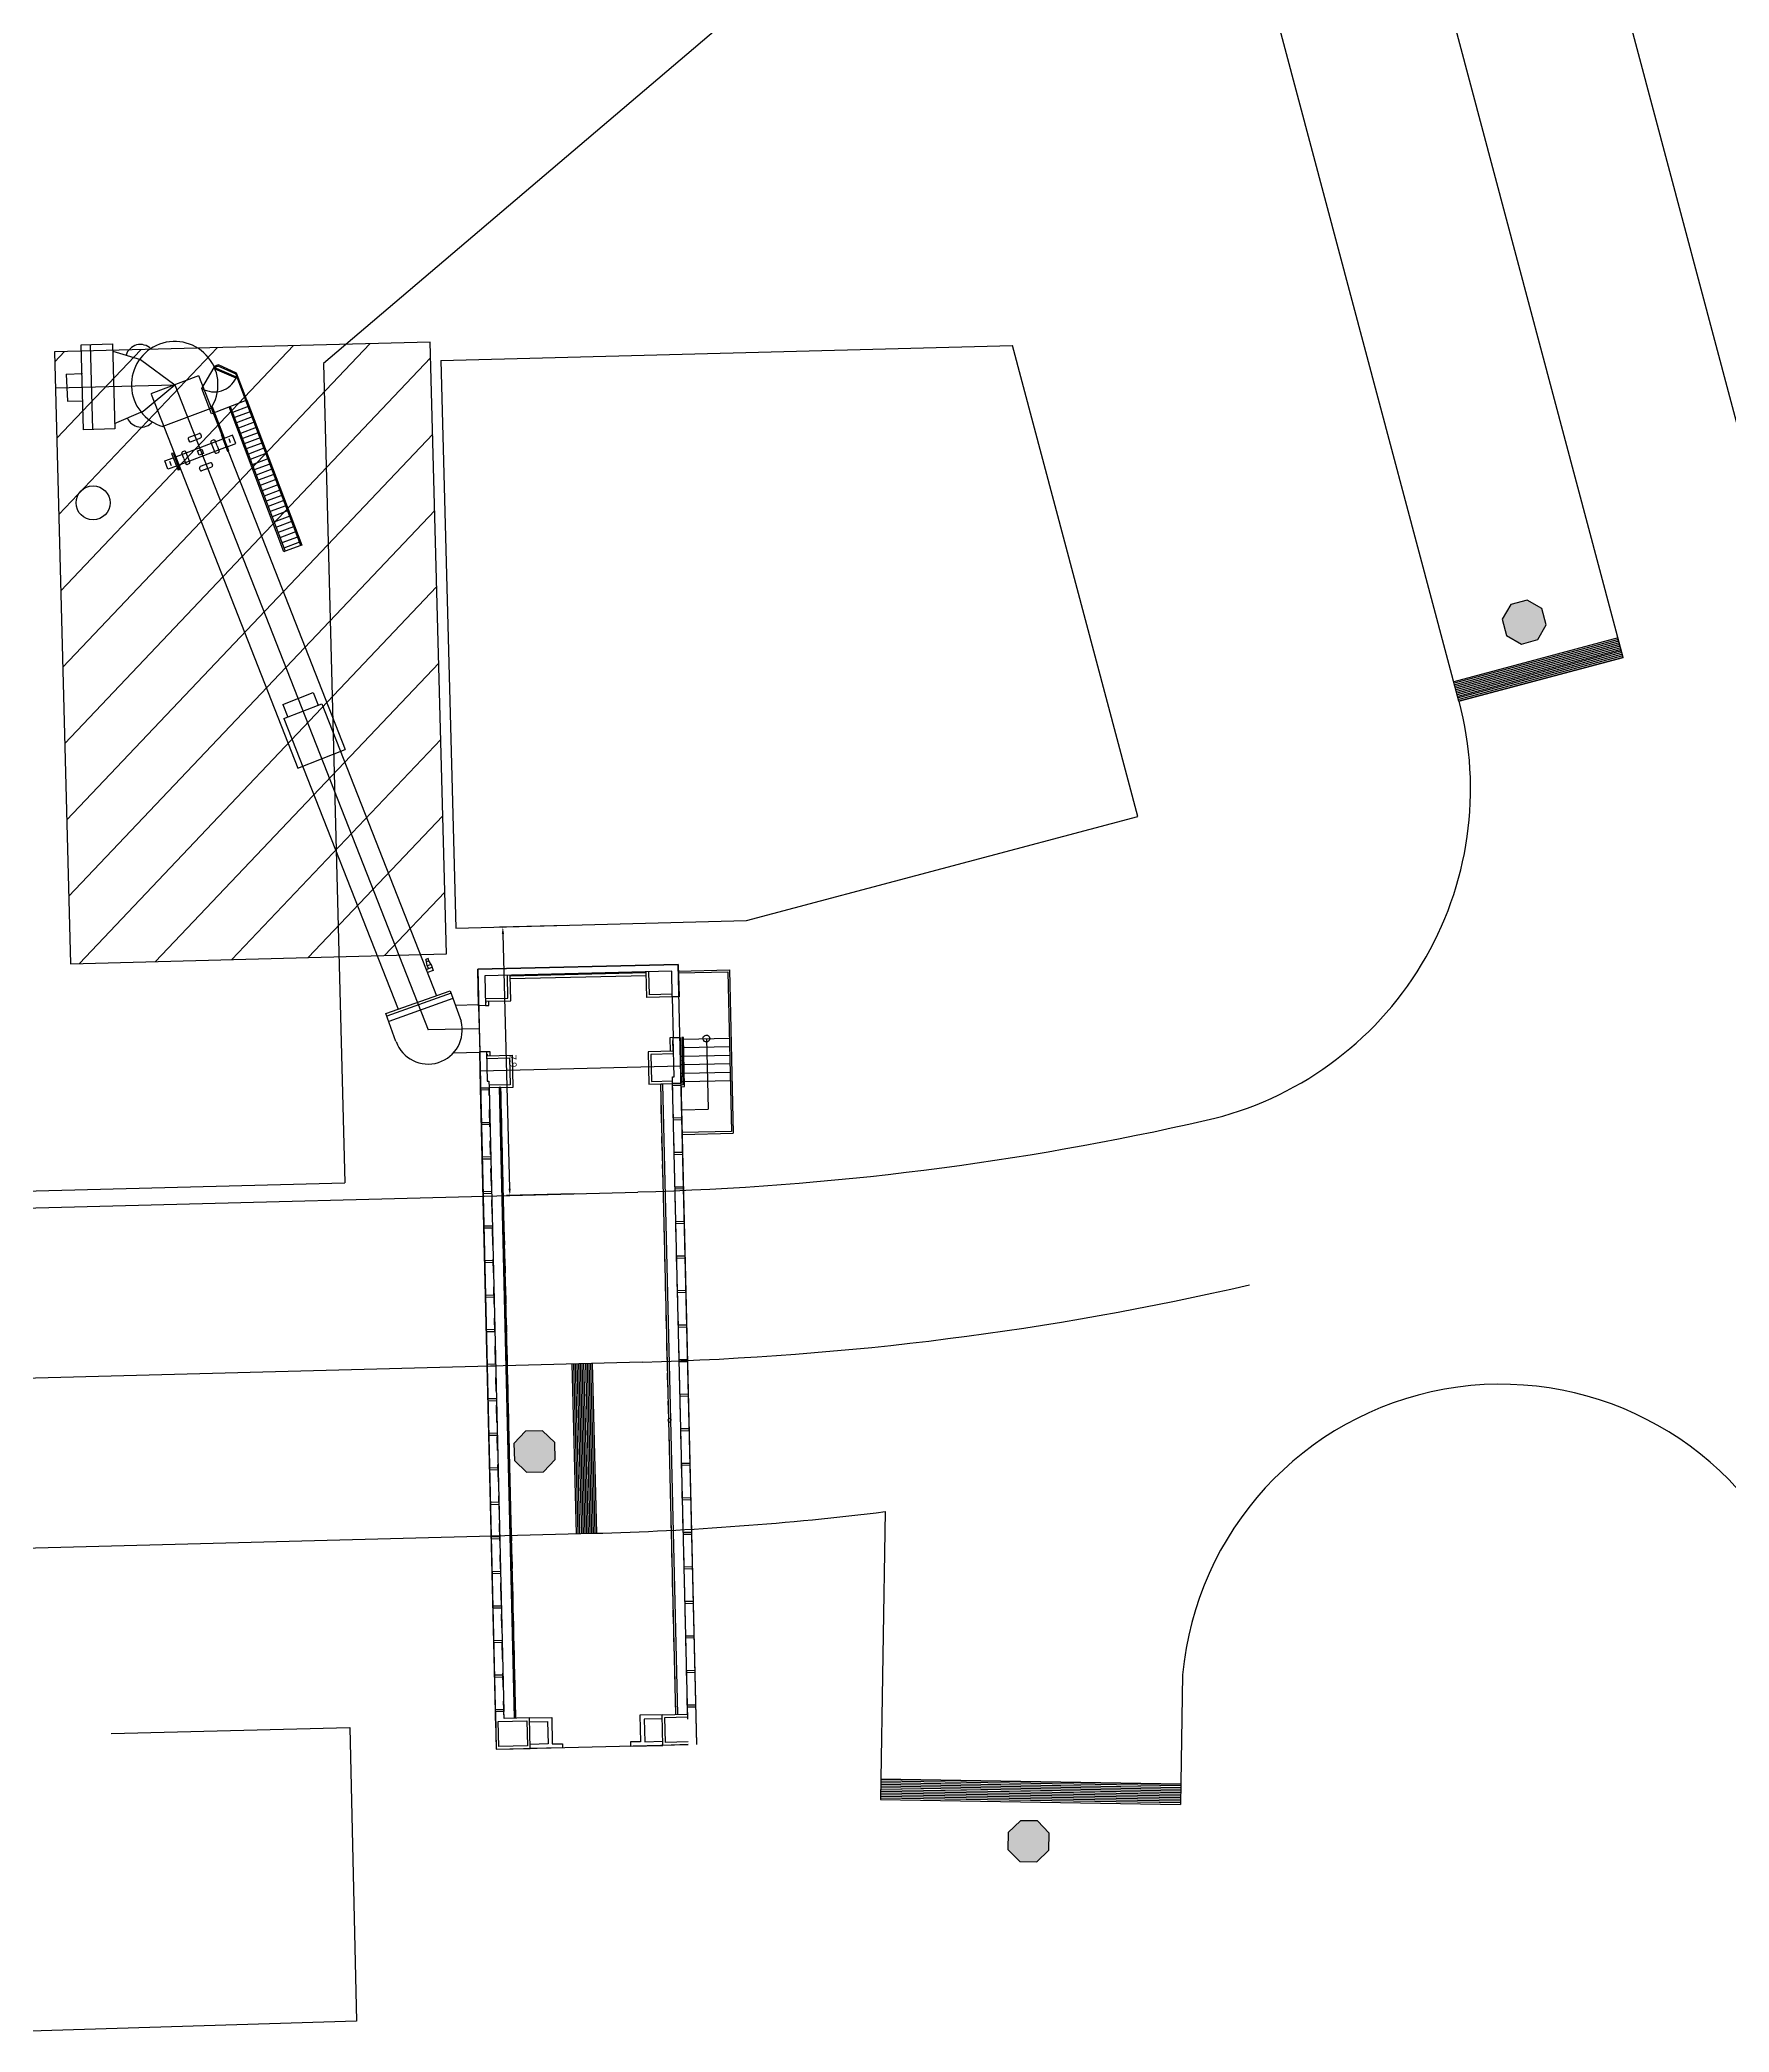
# Model space of a CAD drawing. Header units: millimetres. Extents: x 1358 to 1865, y 706 to 1003.
# Drawn here: x 1715.1 to 1727.23, y 810.1 to 824.41 of the extents above; entities that cross this region are included whole.
import ezdxf

# ---------------------------------------------------------------- set-up
doc = ezdxf.new("R2010")
doc.units = ezdxf.units.MM
doc.linetypes.add('DASHDOT2', pattern=[0.5, 0.25, -0.125, 0, -0.125])
doc.linetypes.add('HIDDEN', pattern=[9.525, 6.35, -3.175])
doc.layers.add('建築', color=7, linetype='Continuous')
doc.styles.get("Standard").update_dxf_attribs({"font": ''})
doc.styles.get('Standard').set_extended_font_data('Microsoft JhengHei')

msp = doc.modelspace()

# ---------------------------------------------------------------- hatches: boundary and pattern name
at = {"layer": '建築', "ltscale": 1000}
h = msp.add_hatch(color=256, dxfattribs=at)
h.dxf.hatch_style = 1
h.paths.add_polyline_path([(1750.255, 847.549), (1750.111, 847.475), (1749.975, 847.529), (1749.905, 847.664), (1749.957, 847.808), (1750.101, 847.87), (1750.238, 847.82), (1750.296, 847.687)])
h.paths.add_polyline_path([(1757.338, 850.493), (1757.494, 850.535), (1757.616, 850.453), (1757.655, 850.306), (1757.574, 850.176), (1757.42, 850.147), (1757.297, 850.225), (1757.268, 850.367)])
h.paths.add_polyline_path([(1724.914, 841.813), (1724.883, 841.931), (1724.778, 841.994), (1724.66, 841.964), (1724.598, 841.859), (1724.628, 841.74), (1724.733, 841.678), (1724.851, 841.708)])
h.paths.add_polyline_path([(1717.311, 838.966), (1717.341, 838.848), (1717.447, 838.786), (1717.565, 838.817), (1717.627, 838.922), (1717.596, 839.04), (1717.491, 839.102), (1717.372, 839.071)])
h.paths.add_polyline_path([(1722.594, 836.721), (1722.712, 836.752), (1722.773, 836.858), (1722.741, 836.976), (1722.636, 837.037), (1722.518, 837.006), (1722.457, 836.9), (1722.488, 836.782)])
h.paths.add_polyline_path([(1725.783, 820.388), (1725.665, 820.357), (1725.603, 820.251), (1725.635, 820.133), (1725.741, 820.072), (1725.858, 820.104), (1725.92, 820.209), (1725.888, 820.327)])
h.paths.add_polyline_path([(1729.495, 813.778), (1729.61, 813.818), (1729.663, 813.928), (1729.622, 814.043), (1729.512, 814.096), (1729.397, 814.056), (1729.344, 813.946), (1729.385, 813.83)])
h.paths.add_polyline_path([(1722.139, 811.329), (1722.261, 811.327), (1722.349, 811.412), (1722.351, 811.534), (1722.266, 811.621), (1722.144, 811.623), (1722.056, 811.538), (1722.054, 811.416)])
h.paths.add_polyline_path([(1718.507, 814.332), (1718.51, 814.21), (1718.598, 814.126), (1718.72, 814.129), (1718.804, 814.217), (1718.801, 814.339), (1718.713, 814.423), (1718.591, 814.42)])
h.paths.add_polyline_path([(1624.346, 812.966), (1624.343, 813.088), (1624.254, 813.172), (1624.132, 813.169), (1624.048, 813.08), (1624.052, 812.958), (1624.14, 812.874), (1624.262, 812.877)])
h.paths.add_polyline_path([(1620.041, 811.742), (1620.045, 811.62), (1620.133, 811.536), (1620.255, 811.539), (1620.339, 811.628), (1620.336, 811.75), (1620.247, 811.834), (1620.125, 811.831)])
h.paths.add_polyline_path([(1616.005, 811.636), (1616.008, 811.514), (1616.097, 811.43), (1616.219, 811.433), (1616.303, 811.521), (1616.3, 811.643), (1616.211, 811.727), (1616.089, 811.724)])
h.paths.add_polyline_path([(1609.937, 814.99), (1610.001, 815.094), (1609.972, 815.213), (1609.868, 815.277), (1609.749, 815.248), (1609.686, 815.144), (1609.714, 815.025), (1609.818, 814.962)])
h.paths.add_polyline_path([(1606.834, 814.203), (1606.837, 814.081), (1606.926, 813.997), (1607.048, 814.001), (1607.132, 814.089), (1607.129, 814.211), (1607.04, 814.295), (1606.918, 814.292)])
h.paths.add_polyline_path([(1601.707, 815.179), (1601.704, 815.301), (1601.615, 815.385), (1601.493, 815.382), (1601.409, 815.293), (1601.412, 815.171), (1601.501, 815.087), (1601.623, 815.091)])
h.paths.add_polyline_path([(1602.61, 834.434), (1602.607, 834.556), (1602.518, 834.64), (1602.396, 834.637), (1602.312, 834.548), (1602.315, 834.426), (1602.404, 834.342), (1602.526, 834.346)])

# ---------------------------------------------------------------- linework, layer by layer
for p, q in [((1727.453, 821.038, -0.309), (1723.083, 837.448, -0.309)), ((1726.473, 819.975, -0.309), (1721.903, 837.134, -0.309)), ((1725.293, 819.661, -0.309), (1720.724, 836.82, -0.309)), ((1720.214, 824.703, -0.309), (1717.14, 822.086, -0.309)), ((1717.906, 822.241, -0.309), (1715.209, 822.17, -0.309)), ((1718.022, 817.847, -0.309), (1717.906, 822.241, -0.309)), ((1717.983, 822.108, -0.309), (1722.086, 822.216, -0.309)), ((1722.987, 818.834, -0.309), (1722.086, 822.216, -0.309)), ((1715.209, 822.17, -0.309), (1715.324, 817.776, -0.309)), ((1717.14, 822.086, -0.309), (1717.294, 816.204, -0.309)), ((1717.983, 822.108, -0.309), (1718.09, 818.031, -0.309)), ((1725.665, 820.357, -0.309), (1725.603, 820.251, -0.309)), ((1725.665, 820.357, -0.309), (1725.603, 820.251, -0.309)), ((1725.783, 820.388, -0.309), (1725.665, 820.357, -0.309)), ((1725.783, 820.388, -0.309), (1725.665, 820.357, -0.309)), ((1725.888, 820.327, -0.309), (1725.783, 820.388, -0.309)), ((1725.888, 820.327, -0.309), (1725.783, 820.388, -0.309)), ((1725.92, 820.209, -0.309), (1725.888, 820.327, -0.309)), ((1725.92, 820.209, -0.309), (1725.888, 820.327, -0.309)), ((1725.603, 820.251, -0.309), (1725.635, 820.133, -0.309)), ((1725.603, 820.251, -0.309), (1725.635, 820.133, -0.309)), ((1725.858, 820.104, -0.309), (1725.92, 820.209, -0.309)), ((1725.858, 820.104, -0.309), (1725.92, 820.209, -0.309)), ((1726.435, 820.117, -0.309), (1725.256, 819.802, -0.309)), ((1726.438, 820.105, -0.309), (1725.259, 819.791, -0.309)), ((1726.441, 820.093, -0.309), (1725.262, 819.779, -0.309)), ((1726.445, 820.082, -0.309), (1725.265, 819.767, -0.309)), ((1726.448, 820.07, -0.309), (1725.268, 819.755, -0.309)), ((1726.451, 820.058, -0.309), (1725.271, 819.743, -0.309)), ((1726.454, 820.046, -0.309), (1725.275, 819.732, -0.309)), ((1725.635, 820.133, -0.309), (1725.741, 820.072, -0.309)), ((1725.635, 820.133, -0.309), (1725.741, 820.072, -0.309)), ((1725.741, 820.072, -0.309), (1725.858, 820.104, -0.309)), ((1725.741, 820.072, -0.309), (1725.858, 820.104, -0.309)), ((1726.457, 820.034, -0.309), (1725.278, 819.72, -0.309)), ((1726.46, 820.023, -0.309), (1725.281, 819.708, -0.309)), ((1726.463, 820.011, -0.309), (1725.284, 819.696, -0.309)), ((1726.467, 819.999, -0.309), (1725.287, 819.685, -0.309)), ((1726.47, 819.987, -0.309), (1725.291, 819.673, -0.309)), ((1726.473, 819.975, -0.309), (1725.293, 819.661, -0.309)), ((1726.473, 819.975, -0.309), (1725.293, 819.661, -0.309)), ((1725.293, 819.661, -0.309), (1726.473, 819.975, -0.309)), ((1726.473, 819.975, -0.309), (1725.294, 819.661, -0.309)), ((1726.473, 819.975, -0.309), (1725.294, 819.661, -0.309)), ((1720.178, 818.086, -0.309), (1722.987, 818.834, -0.309)), ((1718.09, 818.031, -0.309), (1720.178, 818.086, -0.309)), ((1718.891, 818.052, -0.309), (1718.403, 818.039, -0.309)), ((1718.428, 817.991, -0.309), (1718.476, 816.162, -0.309)), ((1715.324, 817.776, -0.309), (1718.022, 817.847, -0.309)), ((1712.471, 816.077, -0.309), (1717.294, 816.204, -0.309)), ((1630.525, 813.8, -0.309), (1719.397, 816.137, -0.309)), ((1718.941, 816.125, -0.309), (1718.453, 816.113, -0.309)), ((1638.132, 812.779, -0.309), (1719.429, 814.917, -0.309)), ((1718.922, 814.904, -0.309), (1718.954, 813.683, -0.309)), ((1718.934, 814.904, -0.309), (1718.967, 813.684, -0.309)), ((1718.946, 814.904, -0.309), (1718.979, 813.684, -0.309)), ((1718.959, 814.905, -0.309), (1718.991, 813.684, -0.309)), ((1718.971, 814.905, -0.309), (1719.003, 813.685, -0.309)), ((1718.983, 814.905, -0.309), (1719.015, 813.685, -0.309)), ((1718.995, 814.905, -0.309), (1719.028, 813.685, -0.309)), ((1719.007, 814.906, -0.309), (1719.04, 813.686, -0.309)), ((1719.02, 814.906, -0.309), (1719.052, 813.686, -0.309)), ((1719.032, 814.906, -0.309), (1719.064, 813.686, -0.309)), ((1719.044, 814.907, -0.309), (1719.076, 813.687, -0.309)), ((1719.056, 814.907, -0.309), (1719.089, 813.687, -0.309)), ((1719.068, 814.907, -0.309), (1719.101, 813.688, -0.309)), ((1719.068, 814.907, -0.309), (1719.101, 813.688, -0.309)), ((1719.069, 814.908, -0.309), (1719.101, 813.687, -0.309)), ((1719.069, 814.907, -0.309), (1719.101, 813.687, -0.309)), ((1718.591, 814.42, -0.309), (1718.507, 814.332, -0.309)), ((1718.591, 814.42, -0.309), (1718.507, 814.332, -0.309)), ((1718.507, 814.332, -0.309), (1718.51, 814.21, -0.309)), ((1718.507, 814.332, -0.309), (1718.51, 814.21, -0.309)), ((1718.713, 814.423, -0.309), (1718.591, 814.42, -0.309)), ((1718.713, 814.423, -0.309), (1718.591, 814.42, -0.309)), ((1718.801, 814.339, -0.309), (1718.713, 814.423, -0.309)), ((1718.801, 814.339, -0.309), (1718.713, 814.423, -0.309)), ((1718.804, 814.217, -0.309), (1718.801, 814.339, -0.309)), ((1718.804, 814.217, -0.309), (1718.801, 814.339, -0.309)), ((1718.51, 814.21, -0.309), (1718.598, 814.126, -0.309)), ((1718.51, 814.21, -0.309), (1718.598, 814.126, -0.309)), ((1718.72, 814.129, -0.309), (1718.804, 814.217, -0.309)), ((1718.72, 814.129, -0.309), (1718.804, 814.217, -0.309)), ((1718.598, 814.126, -0.309), (1718.72, 814.129, -0.309)), ((1718.598, 814.126, -0.309), (1718.72, 814.129, -0.309)), ((1721.173, 813.842, -0.309), (1721.139, 811.775, -0.309)), ((1612.819, 810.892, -0.309), (1719.079, 813.687, -0.309)), ((1723.308, 812.67, -0.309), (1723.293, 811.74, -0.309)), ((1715.614, 812.248, 2.677), (1717.329, 812.293, 2.677)), ((1717.329, 812.293, 2.677), (1717.376, 810.183, 2.677)), ((1721.141, 811.897, -0.309), (1723.295, 811.862, -0.309)), ((1721.141, 811.885, -0.309), (1723.295, 811.85, -0.309)), ((1721.142, 811.922, -0.309), (1723.295, 811.886, -0.309)), ((1721.142, 811.922, -0.309), (1723.295, 811.886, -0.309)), ((1721.142, 811.922, -0.309), (1723.295, 811.887, -0.309)), ((1721.142, 811.922, -0.309), (1723.295, 811.887, -0.309)), ((1723.295, 811.886, -0.309), (1721.142, 811.922, -0.309)), ((1721.142, 811.909, -0.309), (1723.295, 811.875, -0.309)), ((1721.139, 811.775, -0.309), (1723.293, 811.74, -0.309)), ((1721.14, 811.836, -0.309), (1723.294, 811.801, -0.309)), ((1721.14, 811.824, -0.309), (1723.294, 811.789, -0.309)), ((1721.14, 811.812, -0.309), (1723.294, 811.777, -0.309)), ((1721.14, 811.8, -0.309), (1723.293, 811.765, -0.309)), ((1721.14, 811.787, -0.309), (1723.293, 811.753, -0.309)), ((1721.141, 811.873, -0.309), (1723.295, 811.838, -0.309)), ((1721.141, 811.861, -0.309), (1723.294, 811.826, -0.309)), ((1721.141, 811.848, -0.309), (1723.294, 811.814, -0.309)), ((1722.144, 811.623, -0.309), (1722.056, 811.538, -0.309)), ((1722.144, 811.623, -0.309), (1722.056, 811.538, -0.309)), ((1722.266, 811.621, -0.309), (1722.144, 811.623, -0.309)), ((1722.266, 811.621, -0.309), (1722.144, 811.623, -0.309)), ((1722.351, 811.534, -0.309), (1722.266, 811.621, -0.309)), ((1722.351, 811.534, -0.309), (1722.266, 811.621, -0.309)), ((1722.056, 811.538, -0.309), (1722.054, 811.416, -0.309)), ((1722.056, 811.538, -0.309), (1722.054, 811.416, -0.309)), ((1722.349, 811.412, -0.309), (1722.351, 811.534, -0.309)), ((1722.349, 811.412, -0.309), (1722.351, 811.534, -0.309)), ((1722.054, 811.416, -0.309), (1722.139, 811.329, -0.309)), ((1722.054, 811.416, -0.309), (1722.139, 811.329, -0.309)), ((1722.139, 811.329, -0.309), (1722.261, 811.327, -0.309)), ((1722.139, 811.329, -0.309), (1722.261, 811.327, -0.309)), ((1722.261, 811.327, -0.309), (1722.349, 811.412, -0.309)), ((1722.261, 811.327, -0.309), (1722.349, 811.412, -0.309)), ((1717.376, 810.183, 2.677), (1714.768, 810.104, 2.677))]:
    msp.add_line(p, q, dxfattribs=at)
at = {"layer": '建築', "linetype": 'Continuous', "ltscale": 1000}
for p, q in [((1715.225, 821.55, -0.309), (1715.829, 822.186, -0.309)), ((1715.239, 821.002, -0.309), (1716.377, 822.2, -0.309)), ((1715.254, 820.454, -0.309), (1716.924, 822.215, -0.309)), ((1715.268, 819.906, -0.309), (1717.472, 822.229, -0.309)), ((1715.211, 822.098, -0.309), (1715.281, 822.172, -0.309)), ((1715.283, 819.358, -0.309), (1717.909, 822.127, -0.309)), ((1715.297, 818.81, -0.309), (1717.924, 821.579, -0.309)), ((1715.311, 818.262, -0.309), (1717.938, 821.031, -0.309)), ((1715.387, 817.778, -0.309), (1717.952, 820.483, -0.309)), ((1715.934, 817.793, -0.309), (1717.967, 819.935, -0.309)), ((1716.482, 817.807, -0.309), (1717.981, 819.387, -0.309)), ((1717.03, 817.821, -0.309), (1717.996, 818.839, -0.309)), ((1717.578, 817.836, -0.309), (1718.01, 818.291, -0.309))]:
    msp.add_line(p, q, dxfattribs=at)
at = {"layer": '建築', "linetype": 'HIDDEN'}
for p, q in [((1715.464, 822.223, 2.141), (1715.48, 821.613, 2.141)), ((1719.687, 817.772, 4.478), (1718.247, 817.738, 4.478)), ((1719.82, 812.17, 4.478), (1719.687, 817.772, 4.478)), ((1718.247, 817.738, 4.478), (1718.38, 812.136, 4.478)), ((1719.705, 817.04, 4.478), (1718.264, 817.005, 4.478)), ((1719.82, 812.17, 4.478), (1719.705, 817.04, 4.478)), ((1718.264, 817.005, 4.478), (1718.38, 812.136, 4.478)), ((1718.38, 812.136, 4.478), (1719.759, 812.169, 4.478)), ((1718.38, 812.136, 4.478), (1719.759, 812.169, 4.478)), ((1719.82, 812.17, 4.478), (1719.82, 812.17, 4.478)), ((1719.82, 812.17, 4.478), (1719.82, 812.17, 4.478))]:
    msp.add_line(p, q, dxfattribs=at)
at = {"layer": '建築'}
for p, q in [((1715.626, 822.176, 2.141), (1715.825, 822.115, 2.141)), ((1715.825, 822.115, 2.141), (1716.071, 821.934, 2.141)), ((1716.267, 821.906, 2.141), (1716.355, 822.057, 2.141)), ((1716.385, 822.077, 2.141), (1716.353, 822.065, 2.141)), ((1716.515, 821.989, 2.141), (1716.355, 822.057, 2.141)), ((1716.385, 822.068, 2.141), (1716.356, 822.058, 2.141)), ((1716.512, 821.982, 2.141), (1716.361, 822.045, 2.141)), ((1716.516, 822.018, 2.141), (1716.385, 822.077, 2.141)), ((1716.385, 822.068, 2.141), (1716.51, 822.012, 2.141)), ((1715.217, 821.911, 2.141), (1716.071, 821.934, 2.141)), ((1715.293, 822.011, 2.141), (1715.41, 822.014, 2.141)), ((1715.293, 822.011, 2.141), (1715.302, 821.816, 2.141)), ((1715.845, 821.744, 2.141), (1716.071, 821.934, 2.141)), ((1716.243, 821.998, 2.141), (1715.899, 821.87, 2.141)), ((1716.071, 821.934, 2.141), (1717.891, 817.301, 4.478)), ((1716.242, 822.001, 2.141), (1717.296, 819.316, 3.495)), ((1716.335, 821.726, 2.141), (1716.267, 821.906, 2.141)), ((1716.583, 821.82, 2.141), (1716.51, 822.012, 2.141)), ((1716.512, 821.982, 2.141), (1716.515, 821.989, 2.141)), ((1716.59, 821.823, 2.141), (1716.516, 822.018, 2.141)), ((1715.302, 821.816, 2.141), (1715.41, 821.819, 2.141)), ((1715.901, 821.867, 2.141), (1716.955, 819.182, 3.495)), ((1716.33, 821.763, 2.141), (1715.987, 821.635, 2.141)), ((1716.59, 821.823, 2.141), (1716.335, 821.726, 2.141)), ((1716.599, 821.778, 2.141), (1716.486, 821.735, 2.141)), ((1716.613, 821.74, 2.141), (1716.5, 821.698, 2.141)), ((1716.627, 821.703, 2.141), (1716.515, 821.66, 2.141)), ((1716.641, 821.665, 2.141), (1716.529, 821.623, 2.141)), ((1716.655, 821.628, 2.141), (1716.543, 821.585, 2.141)), ((1716.168, 821.545, 2.141), (1716.174, 821.53, 2.141)), ((1716.21, 821.57, 2.141), (1716.173, 821.555, 2.141)), ((1716.184, 821.525, 2.141), (1716.259, 821.554, 2.141)), ((1716.21, 821.57, 2.141), (1716.248, 821.584, 2.141)), ((1716.264, 821.564, 2.141), (1716.258, 821.579, 2.141)), ((1716.331, 821.522, 2.141), (1716.36, 821.447, 2.141)), ((1716.351, 821.538, 2.141), (1716.336, 821.532, 2.141)), ((1716.376, 821.496, 2.141), (1716.361, 821.533, 2.141)), ((1716.376, 821.496, 2.141), (1716.39, 821.458, 2.141)), ((1716.406, 821.576, 2.141), (1716.415, 821.579, 2.141)), ((1716.406, 821.576, 2.141), (1716.451, 821.456, 2.141)), ((1716.46, 821.459, 2.141), (1716.415, 821.579, 2.141)), ((1716.67, 821.59, 2.141), (1716.557, 821.548, 2.141)), ((1716.684, 821.553, 2.141), (1716.571, 821.51, 2.141)), ((1716.698, 821.515, 2.141), (1716.585, 821.473, 2.141)), ((1716.712, 821.478, 2.141), (1716.6, 821.435, 2.141)), ((1716.06, 821.444, 2.141), (1716.049, 821.44, 2.141)), ((1716.049, 821.44, 2.141), (1716.095, 821.32, 2.141)), ((1716.06, 821.444, 2.141), (1716.106, 821.324, 2.141)), ((1716.136, 821.404, 2.141), (1716.122, 821.442, 2.141)), ((1716.141, 821.458, 2.141), (1716.126, 821.452, 2.141)), ((1716.136, 821.404, 2.141), (1716.15, 821.367, 2.141)), ((1716.18, 821.378, 2.141), (1716.152, 821.453, 2.141)), ((1716.161, 821.362, 2.141), (1716.176, 821.368, 2.141)), ((1716.248, 821.335, 2.141), (1716.254, 821.32, 2.141)), ((1716.328, 821.374, 2.141), (1716.253, 821.346, 2.141)), ((1716.302, 821.33, 2.141), (1716.264, 821.316, 2.141)), ((1716.302, 821.33, 2.141), (1716.339, 821.344, 2.141)), ((1716.344, 821.355, 2.141), (1716.338, 821.37, 2.141)), ((1716.37, 821.442, 2.141), (1716.385, 821.448, 2.141)), ((1716.451, 821.456, 2.141), (1716.46, 821.459, 2.141)), ((1716.726, 821.44, 2.141), (1716.614, 821.398, 2.141)), ((1716.741, 821.403, 2.141), (1716.628, 821.36, 2.141)), ((1716.755, 821.365, 2.141), (1716.642, 821.323, 2.141)), ((1716.769, 821.328, 2.141), (1716.656, 821.285, 2.141)), ((1716.106, 821.324, 2.141), (1716.095, 821.32, 2.141)), ((1716.783, 821.29, 2.141), (1716.671, 821.248, 2.141)), ((1716.797, 821.253, 2.141), (1716.685, 821.21, 2.141)), ((1716.812, 821.215, 2.141), (1716.699, 821.173, 2.141)), ((1716.826, 821.178, 2.141), (1716.713, 821.135, 2.141)), ((1716.84, 821.14, 2.141), (1716.727, 821.098, 2.141)), ((1716.847, 819.638, 3.495), (1717.065, 819.724, 3.495)), ((1716.847, 819.638, 3.277), (1716.883, 819.547, 3.323)), ((1716.855, 819.537, 3.495), (1717.128, 819.644, 3.495)), ((1717.065, 819.724, 3.277), (1717.101, 819.633, 3.323)), ((1717.128, 819.644, 3.323), (1717.952, 817.547, 4.38)), ((1716.855, 819.537, 3.323), (1717.675, 817.45, 4.375)), ((1716.955, 819.182, 3.495), (1717.296, 819.316, 3.495)), ((1717.89, 817.813, 4.297), (1717.874, 817.808, 4.297)), ((1717.88, 817.793, 4.297), (1717.874, 817.808, 4.297)), ((1717.878, 817.736, 4.297), (1717.919, 817.751, 4.297)), ((1717.88, 817.793, 4.297), (1717.896, 817.798, 4.297)), ((1717.885, 817.761, 4.297), (1717.88, 817.793, 4.297)), ((1717.912, 817.771, 4.297), (1717.885, 817.761, 4.297)), ((1717.885, 817.761, 4.297), (1717.893, 817.741, 4.297)), ((1717.896, 817.798, 4.297), (1717.89, 817.813, 4.297)), ((1717.912, 817.771, 4.297), (1717.896, 817.798, 4.297)), ((1717.912, 817.771, 4.297), (1717.927, 817.728, 4.297)), ((1718.247, 817.738, 4.478), (1719.687, 817.772, 4.478)), ((1719.687, 817.772, 4.478), (1719.693, 817.54, 4.478)), ((1717.927, 817.728, 4.297), (1717.886, 817.714, 4.297)), ((1718.253, 817.475, 4.478), (1718.247, 817.738, 4.478)), ((1719.64, 817.722, 4.478), (1718.297, 817.69, 4.478)), ((1718.297, 817.69, 4.478), (1718.302, 817.476, 4.478)), ((1718.464, 817.53, 4.478), (1718.461, 817.694, 4.478)), ((1718.48, 817.689, 4.478), (1719.457, 817.713, 4.478)), ((1718.484, 817.511, 4.478), (1718.48, 817.694, 4.478)), ((1718.481, 817.67, 4.478), (1719.457, 817.693, 4.478)), ((1719.461, 817.534, 4.478), (1719.456, 817.717, 4.478)), ((1719.48, 817.554, 4.478), (1719.476, 817.718, 4.478)), ((1719.644, 817.539, 4.478), (1719.64, 817.722, 4.478)), ((1719.688, 817.723, 4.478), (1720.054, 817.732, 4.478)), ((1719.689, 817.711, 4.478), (1720.043, 817.719, 4.478)), ((1720.043, 817.719, 4.478), (1720.07, 816.572, 4.478)), ((1720.054, 817.732, 4.478), (1720.082, 816.56, 4.478)), ((1717.588, 817.418, 4.478), (1718.049, 817.583, 4.478)), ((1718.056, 817.565, 4.478), (1717.595, 817.4, 4.478)), ((1718.069, 817.527, 4.478), (1717.608, 817.362, 4.478)), ((1718.049, 817.583, 4.478), (1718.128, 817.364, 4.478)), ((1718.253, 817.481, 4.478), (1718.087, 817.477, 4.478)), ((1718.302, 817.476, 4.478), (1718.253, 817.475, 4.478)), ((1718.253, 817.475, 4.478), (1718.261, 817.146, 4.478)), ((1718.253, 817.475, 4.478), (1718.261, 817.146, 4.478)), ((1718.301, 817.526, 4.478), (1718.464, 817.53, 4.478)), ((1718.301, 817.507, 4.478), (1718.484, 817.511, 4.478)), ((1718.302, 817.496, 4.478), (1718.307, 817.496, 4.478)), ((1718.302, 817.476, 4.478), (1718.327, 817.477, 4.478)), ((1718.307, 817.496, 4.478), (1718.306, 817.507, 4.478)), ((1718.327, 817.477, 4.478), (1718.326, 817.507, 4.478)), ((1719.644, 817.539, 4.478), (1719.461, 817.534, 4.478)), ((1719.643, 817.558, 4.478), (1719.48, 817.554, 4.478)), ((1719.693, 817.54, 4.478), (1719.644, 817.539, 4.478)), ((1719.644, 817.539, 4.478), (1719.651, 817.246, 4.478)), ((1717.66, 817.217, 4.478), (1717.588, 817.418, 4.478)), ((1718.257, 817.31, 4.478), (1717.891, 817.301, 4.478)), ((1719.651, 817.246, 4.478), (1719.626, 817.245, 4.478)), ((1719.626, 817.245, 4.478), (1719.629, 817.148, 4.478)), ((1719.651, 817.226, 4.478), (1719.646, 817.226, 4.478)), ((1719.646, 817.226, 4.478), (1719.648, 817.148, 4.478)), ((1719.651, 817.246, 4.478), (1719.7, 817.247, 4.478)), ((1719.657, 816.965, 4.478), (1719.651, 817.246, 4.478)), ((1719.7, 817.247, 4.478), (1719.707, 816.918, 4.478)), ((1719.724, 817.248, 4.478), (1719.712, 817.247, 4.478)), ((1719.712, 817.247, 4.478), (1719.72, 816.906, 4.478)), ((1719.732, 816.894, 4.478), (1719.724, 817.248, 4.478)), ((1719.724, 817.235, 4.478), (1720.054, 817.243, 4.478)), ((1719.726, 817.174, 4.478), (1720.055, 817.182, 4.478)), ((1719.889, 817.239, 4.478), (1719.901, 816.733, 4.478)), ((1718.262, 817.14, 4.478), (1718.071, 817.135, 4.478)), ((1718.261, 817.146, 4.478), (1718.31, 817.147, 4.478)), ((1718.267, 816.883, 4.478), (1718.261, 817.146, 4.478)), ((1718.31, 817.147, 4.478), (1718.315, 816.933, 4.478)), ((1718.31, 817.147, 4.478), (1718.334, 817.147, 4.478)), ((1718.31, 817.127, 4.478), (1718.315, 817.127, 4.478)), ((1718.311, 817.116, 4.478), (1718.494, 817.121, 4.478)), ((1718.311, 817.097, 4.478), (1718.475, 817.101, 4.478)), ((1718.315, 817.127, 4.478), (1718.316, 817.116, 4.478)), ((1718.334, 817.147, 4.478), (1718.335, 817.117, 4.478)), ((1718.475, 817.101, 4.478), (1718.479, 816.908, 4.478)), ((1718.494, 817.121, 4.478), (1718.499, 816.889, 4.478)), ((1719.653, 817.148, 4.478), (1719.47, 817.144, 4.478)), ((1719.47, 817.144, 4.478), (1719.476, 816.912, 4.478)), ((1719.654, 817.129, 4.478), (1719.49, 817.125, 4.478)), ((1719.49, 817.125, 4.478), (1719.495, 816.932, 4.478)), ((1719.703, 817.113, 4.478), (1719.715, 817.113, 4.478)), ((1719.704, 817.052, 4.478), (1719.716, 817.052, 4.478)), ((1719.727, 817.113, 4.478), (1720.057, 817.121, 4.478)), ((1719.729, 817.052, 4.478), (1720.058, 817.06, 4.478)), ((1718.315, 816.933, 4.478), (1718.327, 816.934, 4.478)), ((1718.327, 816.934, 4.478), (1718.328, 816.885, 4.478)), ((1718.479, 816.908, 4.478), (1718.328, 816.904, 4.478)), ((1719.476, 816.912, 4.478), (1719.646, 816.916, 4.478)), ((1719.495, 816.932, 4.478), (1719.646, 816.936, 4.478)), ((1719.669, 812.386, 4.478), (1719.561, 816.914, 4.478)), ((1719.561, 816.914, 4.478), (1719.573, 816.914, 4.478)), ((1719.573, 816.914, 4.478), (1719.681, 812.387, 4.478)), ((1719.646, 816.916, 4.478), (1719.645, 816.965, 4.478)), ((1719.645, 816.965, 4.478), (1719.657, 816.965, 4.478)), ((1719.707, 816.918, 4.478), (1719.646, 816.916, 4.478)), ((1719.646, 816.916, 4.478), (1719.707, 816.918, 4.478)), ((1719.707, 816.918, 4.478), (1719.646, 816.916, 4.478)), ((1719.755, 812.352, 4.478), (1719.646, 816.916, 4.478)), ((1719.708, 816.903, 4.478), (1719.647, 816.901, 4.478)), ((1719.706, 816.991, 4.478), (1719.718, 816.991, 4.478)), ((1719.707, 816.93, 4.478), (1719.719, 816.93, 4.478)), ((1719.72, 816.906, 4.478), (1719.708, 816.905, 4.478)), ((1719.708, 816.893, 4.478), (1719.732, 816.894, 4.478)), ((1719.73, 816.991, 4.478), (1720.06, 816.999, 4.478)), ((1719.732, 816.93, 4.478), (1720.061, 816.938, 4.478)), ((1718.328, 816.885, 4.478), (1718.267, 816.883, 4.478)), ((1718.267, 816.883, 4.478), (1718.328, 816.885, 4.478)), ((1718.328, 816.885, 4.478), (1718.267, 816.883, 4.478)), ((1718.374, 812.404, 4.478), (1718.267, 816.883, 4.478)), ((1718.329, 816.87, 4.478), (1718.268, 816.869, 4.478)), ((1718.499, 816.889, 4.478), (1718.328, 816.885, 4.478)), ((1718.328, 816.885, 4.478), (1718.435, 812.406, 4.478)), ((1718.414, 816.887, 4.478), (1718.402, 816.887, 4.478)), ((1718.402, 816.887, 4.478), (1718.509, 812.359, 4.478)), ((1718.521, 812.359, 4.478), (1718.414, 816.887, 4.478)), ((1718.334, 816.637, 4.478), (1718.273, 816.635, 4.478)), ((1718.335, 816.622, 4.478), (1718.274, 816.621, 4.478)), ((1719.713, 816.669, 4.478), (1719.652, 816.668, 4.478)), ((1719.714, 816.655, 4.478), (1719.653, 816.653, 4.478)), ((1719.712, 816.728, 4.478), (1719.901, 816.733, 4.478)), ((1719.712, 816.728, 4.478), (1719.901, 816.733, 4.478)), ((1720.07, 816.572, 4.478), (1719.716, 816.564, 4.478)), ((1719.716, 816.551, 4.478), (1720.082, 816.56, 4.478)), ((1718.34, 816.389, 4.478), (1718.279, 816.387, 4.478)), ((1718.341, 816.374, 4.478), (1718.279, 816.373, 4.478)), ((1719.719, 816.421, 4.478), (1719.658, 816.42, 4.478)), ((1719.72, 816.407, 4.478), (1719.659, 816.405, 4.478)), ((1718.346, 816.141, 4.478), (1718.285, 816.139, 4.478)), ((1718.346, 816.126, 4.478), (1718.285, 816.125, 4.478)), ((1719.725, 816.173, 4.478), (1719.664, 816.172, 4.478)), ((1719.725, 816.159, 4.478), (1719.664, 816.157, 4.478)), ((1718.352, 815.893, 4.478), (1718.291, 815.891, 4.478)), ((1719.731, 815.925, 4.478), (1719.67, 815.924, 4.478)), ((1719.731, 815.911, 4.478), (1719.67, 815.909, 4.478)), ((1718.352, 815.878, 4.478), (1718.291, 815.877, 4.478)), ((1718.358, 815.645, 4.478), (1718.297, 815.643, 4.478)), ((1718.358, 815.63, 4.478), (1718.297, 815.629, 4.478)), ((1719.737, 815.677, 4.478), (1719.676, 815.676, 4.478)), ((1719.737, 815.663, 4.478), (1719.676, 815.661, 4.478)), ((1718.364, 815.397, 4.478), (1718.303, 815.395, 4.478)), ((1718.364, 815.382, 4.478), (1718.303, 815.381, 4.478)), ((1719.743, 815.429, 4.478), (1719.682, 815.428, 4.478)), ((1719.743, 815.415, 4.478), (1719.682, 815.413, 4.478)), ((1719.749, 815.181, 4.478), (1719.688, 815.18, 4.478)), ((1718.37, 815.149, 4.478), (1718.309, 815.147, 4.478)), ((1718.37, 815.134, 4.478), (1718.309, 815.133, 4.478)), ((1719.749, 815.167, 4.478), (1719.688, 815.165, 4.478)), ((1718.376, 814.901, 4.478), (1718.314, 814.899, 4.478)), ((1719.755, 814.933, 4.478), (1719.694, 814.932, 4.478)), ((1719.755, 814.919, 4.478), (1719.694, 814.917, 4.478)), ((1718.376, 814.886, 4.478), (1718.315, 814.885, 4.478)), ((1718.381, 814.653, 4.478), (1718.32, 814.651, 4.478)), ((1718.382, 814.638, 4.478), (1718.321, 814.636, 4.478)), ((1719.76, 814.685, 4.478), (1719.699, 814.684, 4.478)), ((1719.761, 814.671, 4.478), (1719.7, 814.669, 4.478)), ((1718.387, 814.405, 4.478), (1718.326, 814.403, 4.478)), ((1718.388, 814.39, 4.478), (1718.327, 814.388, 4.478)), ((1719.766, 814.437, 4.478), (1719.705, 814.436, 4.478)), ((1719.767, 814.423, 4.478), (1719.706, 814.421, 4.478)), ((1719.772, 814.189, 4.478), (1719.711, 814.188, 4.478)), ((1719.773, 814.175, 4.478), (1719.712, 814.173, 4.478)), ((1718.393, 814.157, 4.478), (1718.332, 814.155, 4.478)), ((1718.394, 814.142, 4.478), (1718.333, 814.14, 4.478)), ((1718.399, 813.909, 4.478), (1718.338, 813.907, 4.478)), ((1718.399, 813.894, 4.478), (1718.338, 813.892, 4.478)), ((1719.778, 813.941, 4.478), (1719.717, 813.94, 4.478)), ((1719.779, 813.927, 4.478), (1719.717, 813.925, 4.478)), ((1718.405, 813.661, 4.478), (1718.344, 813.659, 4.478)), ((1718.405, 813.646, 4.478), (1718.344, 813.644, 4.478)), ((1719.784, 813.693, 4.478), (1719.723, 813.692, 4.478)), ((1719.784, 813.679, 4.478), (1719.723, 813.677, 4.478)), ((1718.411, 813.412, 4.478), (1718.35, 813.411, 4.478)), ((1718.411, 813.398, 4.478), (1718.35, 813.396, 4.478)), ((1719.79, 813.445, 4.478), (1719.729, 813.444, 4.478)), ((1719.79, 813.431, 4.478), (1719.729, 813.429, 4.478)), ((1719.796, 813.197, 4.478), (1719.735, 813.196, 4.478)), ((1719.796, 813.183, 4.478), (1719.735, 813.181, 4.478)), ((1718.417, 813.164, 4.478), (1718.356, 813.163, 4.478)), ((1718.417, 813.15, 4.478), (1718.356, 813.148, 4.478)), ((1718.423, 812.916, 4.478), (1718.362, 812.915, 4.478)), ((1718.423, 812.902, 4.478), (1718.362, 812.9, 4.478)), ((1719.802, 812.949, 4.478), (1719.741, 812.948, 4.478)), ((1719.802, 812.935, 4.478), (1719.741, 812.933, 4.478)), ((1718.429, 812.668, 4.478), (1718.367, 812.667, 4.478)), ((1718.429, 812.654, 4.478), (1718.368, 812.652, 4.478)), ((1719.808, 812.701, 4.478), (1719.747, 812.7, 4.478)), ((1719.808, 812.687, 4.478), (1719.747, 812.685, 4.478)), ((1718.434, 812.42, 4.478), (1718.373, 812.419, 4.478)), ((1718.435, 812.406, 4.478), (1718.374, 812.404, 4.478)), ((1718.435, 812.406, 4.478), (1718.374, 812.404, 4.478)), ((1718.375, 812.343, 4.478), (1718.374, 812.404, 4.478)), ((1718.374, 812.404, 4.478), (1718.38, 812.136, 4.478)), ((1718.395, 812.336, 4.478), (1718.6, 812.341, 4.478)), ((1718.399, 812.156, 4.478), (1718.395, 812.336, 4.478)), ((1718.436, 812.357, 4.478), (1718.435, 812.406, 4.478)), ((1718.619, 812.361, 4.478), (1718.436, 812.357, 4.478)), ((1718.6, 812.341, 4.478), (1718.604, 812.161, 4.478)), ((1718.6, 812.341, 4.478), (1718.6, 812.341, 4.478)), ((1718.619, 812.361, 4.478), (1718.778, 812.365, 4.478)), ((1718.624, 812.142, 4.478), (1718.619, 812.361, 4.478)), ((1718.62, 812.332, 4.478), (1718.749, 812.335, 4.478)), ((1718.749, 812.335, 4.478), (1718.753, 812.174, 4.478)), ((1718.778, 812.365, 4.478), (1718.782, 812.175, 4.478)), ((1719.571, 812.384, 4.478), (1719.412, 812.38, 4.478)), ((1719.412, 812.38, 4.478), (1719.417, 812.19, 4.478)), ((1719.572, 812.355, 4.478), (1719.442, 812.352, 4.478)), ((1719.442, 812.352, 4.478), (1719.446, 812.19, 4.478)), ((1719.571, 812.384, 4.478), (1719.754, 812.388, 4.478)), ((1719.576, 812.164, 4.478), (1719.571, 812.384, 4.478)), ((1719.591, 812.365, 4.478), (1719.754, 812.369, 4.478)), ((1719.595, 812.184, 4.478), (1719.591, 812.365, 4.478)), ((1719.813, 812.453, 4.478), (1719.752, 812.452, 4.478)), ((1719.814, 812.439, 4.478), (1719.753, 812.437, 4.478)), ((1718.753, 812.174, 4.478), (1718.624, 812.171, 4.478)), ((1718.782, 812.175, 4.478), (1718.855, 812.176, 4.478)), ((1718.855, 812.176, 4.478), (1718.856, 812.147, 4.478)), ((1719.417, 812.19, 4.478), (1719.344, 812.188, 4.478)), ((1719.344, 812.188, 4.478), (1719.344, 812.159, 4.478)), ((1719.446, 812.19, 4.478), (1719.575, 812.194, 4.478)), ((1719.759, 812.188, 4.478), (1719.595, 812.184, 4.478)), ((1718.38, 812.136, 4.478), (1718.624, 812.142, 4.478)), ((1718.604, 812.161, 4.478), (1718.399, 812.156, 4.478)), ((1718.856, 812.147, 4.478), (1718.624, 812.142, 4.478)), ((1719.344, 812.159, 4.478), (1719.576, 812.164, 4.478)), ((1719.759, 812.169, 4.478), (1719.576, 812.164, 4.478))]:
    msp.add_line(p, q, dxfattribs=at)
at = {"layer": '建築', "linetype": 'DASHDOT2', "ltscale": 0.5}
for p, q in [((1719.669, 812.386, 4.478), (1719.561, 816.914, 4.478)), ((1719.754, 812.388, 4.478), (1719.646, 816.916, 4.478)), ((1718.436, 812.357, 4.478), (1718.328, 816.885, 4.478)), ((1718.521, 812.359, 4.478), (1718.414, 816.887, 4.478))]:
    msp.add_line(p, q, dxfattribs=at)
at = {"layer": '建築', "elevation": 2.141}
for points in [[(1715.399, 822.221), (1715.625, 822.227), (1715.641, 821.617), (1715.416, 821.611)], [(1716.25, 821.465), (1716.265, 821.471), (1716.277, 821.441), (1716.247, 821.429), (1716.235, 821.459)]]:
    msp.add_lwpolyline(points, close=True, dxfattribs=at)
for points in [[(1716.429, 821.55), (1716.341, 821.781)], [(1716.856, 820.735), (1716.463, 821.775)], [(1716.47, 821.777), (1716.864, 820.738)], [(1716.976, 820.78), (1716.583, 821.82)], [(1716.59, 821.823), (1716.984, 820.783)], [(1715.639, 821.656), (1715.845, 821.744)], [(1716.072, 821.414), (1716.417, 821.546)], [(1716.44, 821.486), (1716.095, 821.354)], [(1716.509, 821.512), (1716.486, 821.572), (1716.426, 821.549)], [(1716.449, 821.489), (1716.509, 821.512)], [(1716.473, 821.516), (1716.462, 821.546)], [(1716.023, 821.327), (1716.001, 821.387), (1716.061, 821.41)], [(1716.083, 821.35), (1716.023, 821.327)], [(1716.048, 821.353), (1716.036, 821.383)], [(1716.854, 821.103), (1716.742, 821.06)], [(1716.868, 821.065), (1716.756, 821.023)], [(1716.882, 821.028), (1716.77, 820.985)], [(1716.897, 820.99), (1716.784, 820.948)], [(1716.911, 820.953), (1716.798, 820.91)], [(1716.925, 820.915), (1716.813, 820.873)], [(1716.939, 820.878), (1716.827, 820.835)], [(1716.953, 820.84), (1716.841, 820.798)], [(1716.968, 820.803), (1716.855, 820.76)], [(1716.976, 820.78), (1716.864, 820.738)], [(1716.984, 820.783), (1716.976, 820.78)], [(1716.864, 820.738), (1716.856, 820.735)]]:
    msp.add_lwpolyline(points, dxfattribs=at)
at = {"layer": '建築', "ltscale": 1000}
msp.add_circle((1715.485, 821.086, -0.309), 0.122, dxfattribs=at)
at = {"layer": '建築'}
for centre, radius, start, end in [((1715.825, 822.115, 2.141), 0.108, 46.1579, 162.9123), ((1716.071, 821.934, 2.141), 0.311, 326.5344, 254.2559), ((1716.355, 822.057, 2.141), 0.174, 239.8941, 334.5693), ((1715.83, 821.738, 2.141), 0.108, 203.1283, 319.1819), ((1716.175, 821.548, 2.141), 0.00802, 110.8885, 200.8885), ((1716.181, 821.533, 2.141), 0.00802, 200.8885, 290.8885), ((1716.25, 821.577, 2.141), 0.00802, 20.8885, 110.8885), ((1716.256, 821.562, 2.141), 0.00802, 290.8885, 20.8885), ((1716.339, 821.524, 2.141), 0.00802, 110.8885, 200.8885), ((1716.354, 821.53, 2.141), 0.00802, 20.8885, 110.8885), ((1716.129, 821.444, 2.141), 0.00802, 110.8885, 200.8885), ((1716.144, 821.45, 2.141), 0.00802, 20.8885, 110.8885), ((1716.158, 821.37, 2.141), 0.00802, 200.8885, 290.8885), ((1716.173, 821.375, 2.141), 0.00802, 290.8885, 20.8885), ((1716.256, 821.338, 2.141), 0.00802, 110.8885, 200.8885), ((1716.33, 821.367, 2.141), 0.00802, 20.8885, 110.8885), ((1716.336, 821.352, 2.141), 0.00802, 290.8885, 20.8885), ((1716.368, 821.45, 2.141), 0.00802, 200.8885, 290.8885), ((1716.383, 821.455, 2.141), 0.00802, 290.8885, 20.8885), ((1716.261, 821.323, 2.141), 0.00802, 200.8885, 290.8885), ((1717.891, 817.301, 4.478), 0.245, 199.8609, 15.0449)]:
    msp.add_arc(centre, radius, start, end, dxfattribs=at)
at = {"layer": '建築', "ltscale": 1000}
for centre, radius, start, end in [((1722.934, 819.033, -0.309), 2.442, 282.8812, 14.9125), ((1718.852, 836.884, -0.309), 20.753, 271.5067, 282.8812), ((1718.849, 818.565, -0.309), 2.442, 271.5067, 271.507), ((1718.852, 836.883, -0.309), 21.974, 271.5065, 282.981), ((1725.594, 812.462, -0.309), 2.295, 25.5685, 174.7952), ((1718.501, 835.653, -0.309), 21.974, 271.5067, 276.9843)]:
    msp.add_arc(centre, radius, start, end, dxfattribs=at)
at = {"layer": '建築'}
for centre, major_axis, start_param, end_param in [((1719.889, 817.239, 4.478), (0.0173, 0.0173), 5.521532229211576, 11.80471753639116), ((1719.625, 814.498, 4.478), (-0.00863, 0.00863), 3.950736, 7.092329), ((1719.625, 814.498, 4.478), (0.00863, 0.00863), 2.37994, 5.521532)]:
    msp.add_ellipse(centre, major_axis=major_axis, ratio=1, start_param=start_param, end_param=end_param, dxfattribs=at)
at = {"layer": '建築', "ltscale": 1000}
for points in [[(1718.436, 817.991, -0.309), (1718.42, 817.991, -0.309), (1718.427, 818.04, -0.309)], [(1718.484, 816.162, -0.309), (1718.468, 816.162, -0.309), (1718.478, 816.113, -0.309)]]:
    msp.add_solid(points, dxfattribs=at)

# ---------------------------------------------------------------- texts
at = {"layer": '建築', "color": 2, "ltscale": 1000, "insert": (1718.501, 817.078, -0.309), "char_height": 0.0488, "attachment_point": 5, "rotation": 271.5067}
msp.add_mtext('7.9', dxfattribs=at)

doc.saveas('drawing.dxf')
